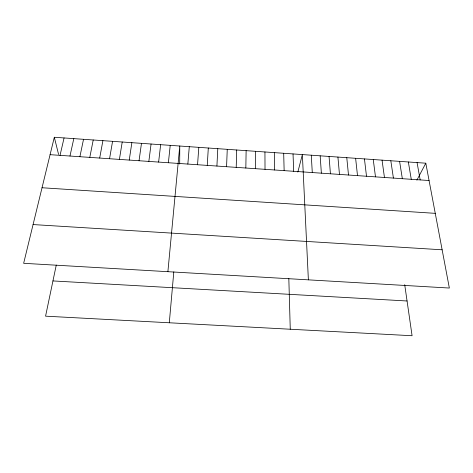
<?xml version="1.0" encoding="UTF-8"?>
<svg xmlns="http://www.w3.org/2000/svg" width="473" height="473" viewBox="0 0 473 473"><rect width="100%" height="100%" fill="white"/><g stroke="black" fill="none" stroke-linecap="round" stroke-linejoin="round"><path stroke-width="0.71" d="M179.699 164.025L179.764 146.021L167.891 271.685M255.438 168.678L255.544 151.313M245.836 168.021L246.126 150.656M236.21 167.365L236.701 150M226.573 166.709L227.253 149.338M216.918 166.053L217.787 148.676M207.245 165.39L208.309 148.014M197.554 164.728L198.808 147.351M187.846 164.066L189.295 146.689M169.299 322.775L173.804 271.904M168.382 162.742L170.221 145.359M158.621 162.073L160.654 144.691M148.841 161.411L151.07 144.023M139.044 160.743L141.474 143.349M129.235 160.069L131.861 142.68M119.403 159.401L122.223 142.006M109.553 158.727L112.574 141.332M99.685 158.059L102.907 140.658M89.799 157.385L93.222 139.984M79.896 156.705L83.526 139.304M56.269 265.075L45.568 316.171L412.084 335.735L404.705 284.657M69.974 156.031L73.806 138.624M60.036 155.351L64.068 137.945M54.318 137.265L23.65 263.307L449.35 288.039L425.801 163.197L54.318 137.265L58.575 154.429M297.836 172.077L302.365 154.582L308.378 279.845M416.879 180.189L425.801 163.197M52.946 280.932L407.064 300.988M33.075 224.563L442.137 249.797M42.032 187.746L435.261 213.347M50.079 154.677L429.064 180.515M417.074 162.588L420.172 179.911M408.341 161.979L411.268 179.302M399.59 161.37L402.346 178.693M390.822 160.755L393.406 178.085M382.042 160.146L384.454 177.476M373.25 159.531L375.485 176.861M364.441 158.916L366.504 176.252M355.619 158.301L357.505 175.637M346.78 157.68L348.495 175.022M337.923 157.066L339.466 174.407M329.06 156.445L330.42 173.792M320.174 155.824L321.362 173.171M311.275 155.203L312.286 172.55M293.035 153.932L293.68 171.285M288.826 278.585L290.262 329.232M283.688 153.276L284.143 170.635M274.322 152.625L274.594 169.984M264.939 151.969L265.022 169.328"/></g></svg>
